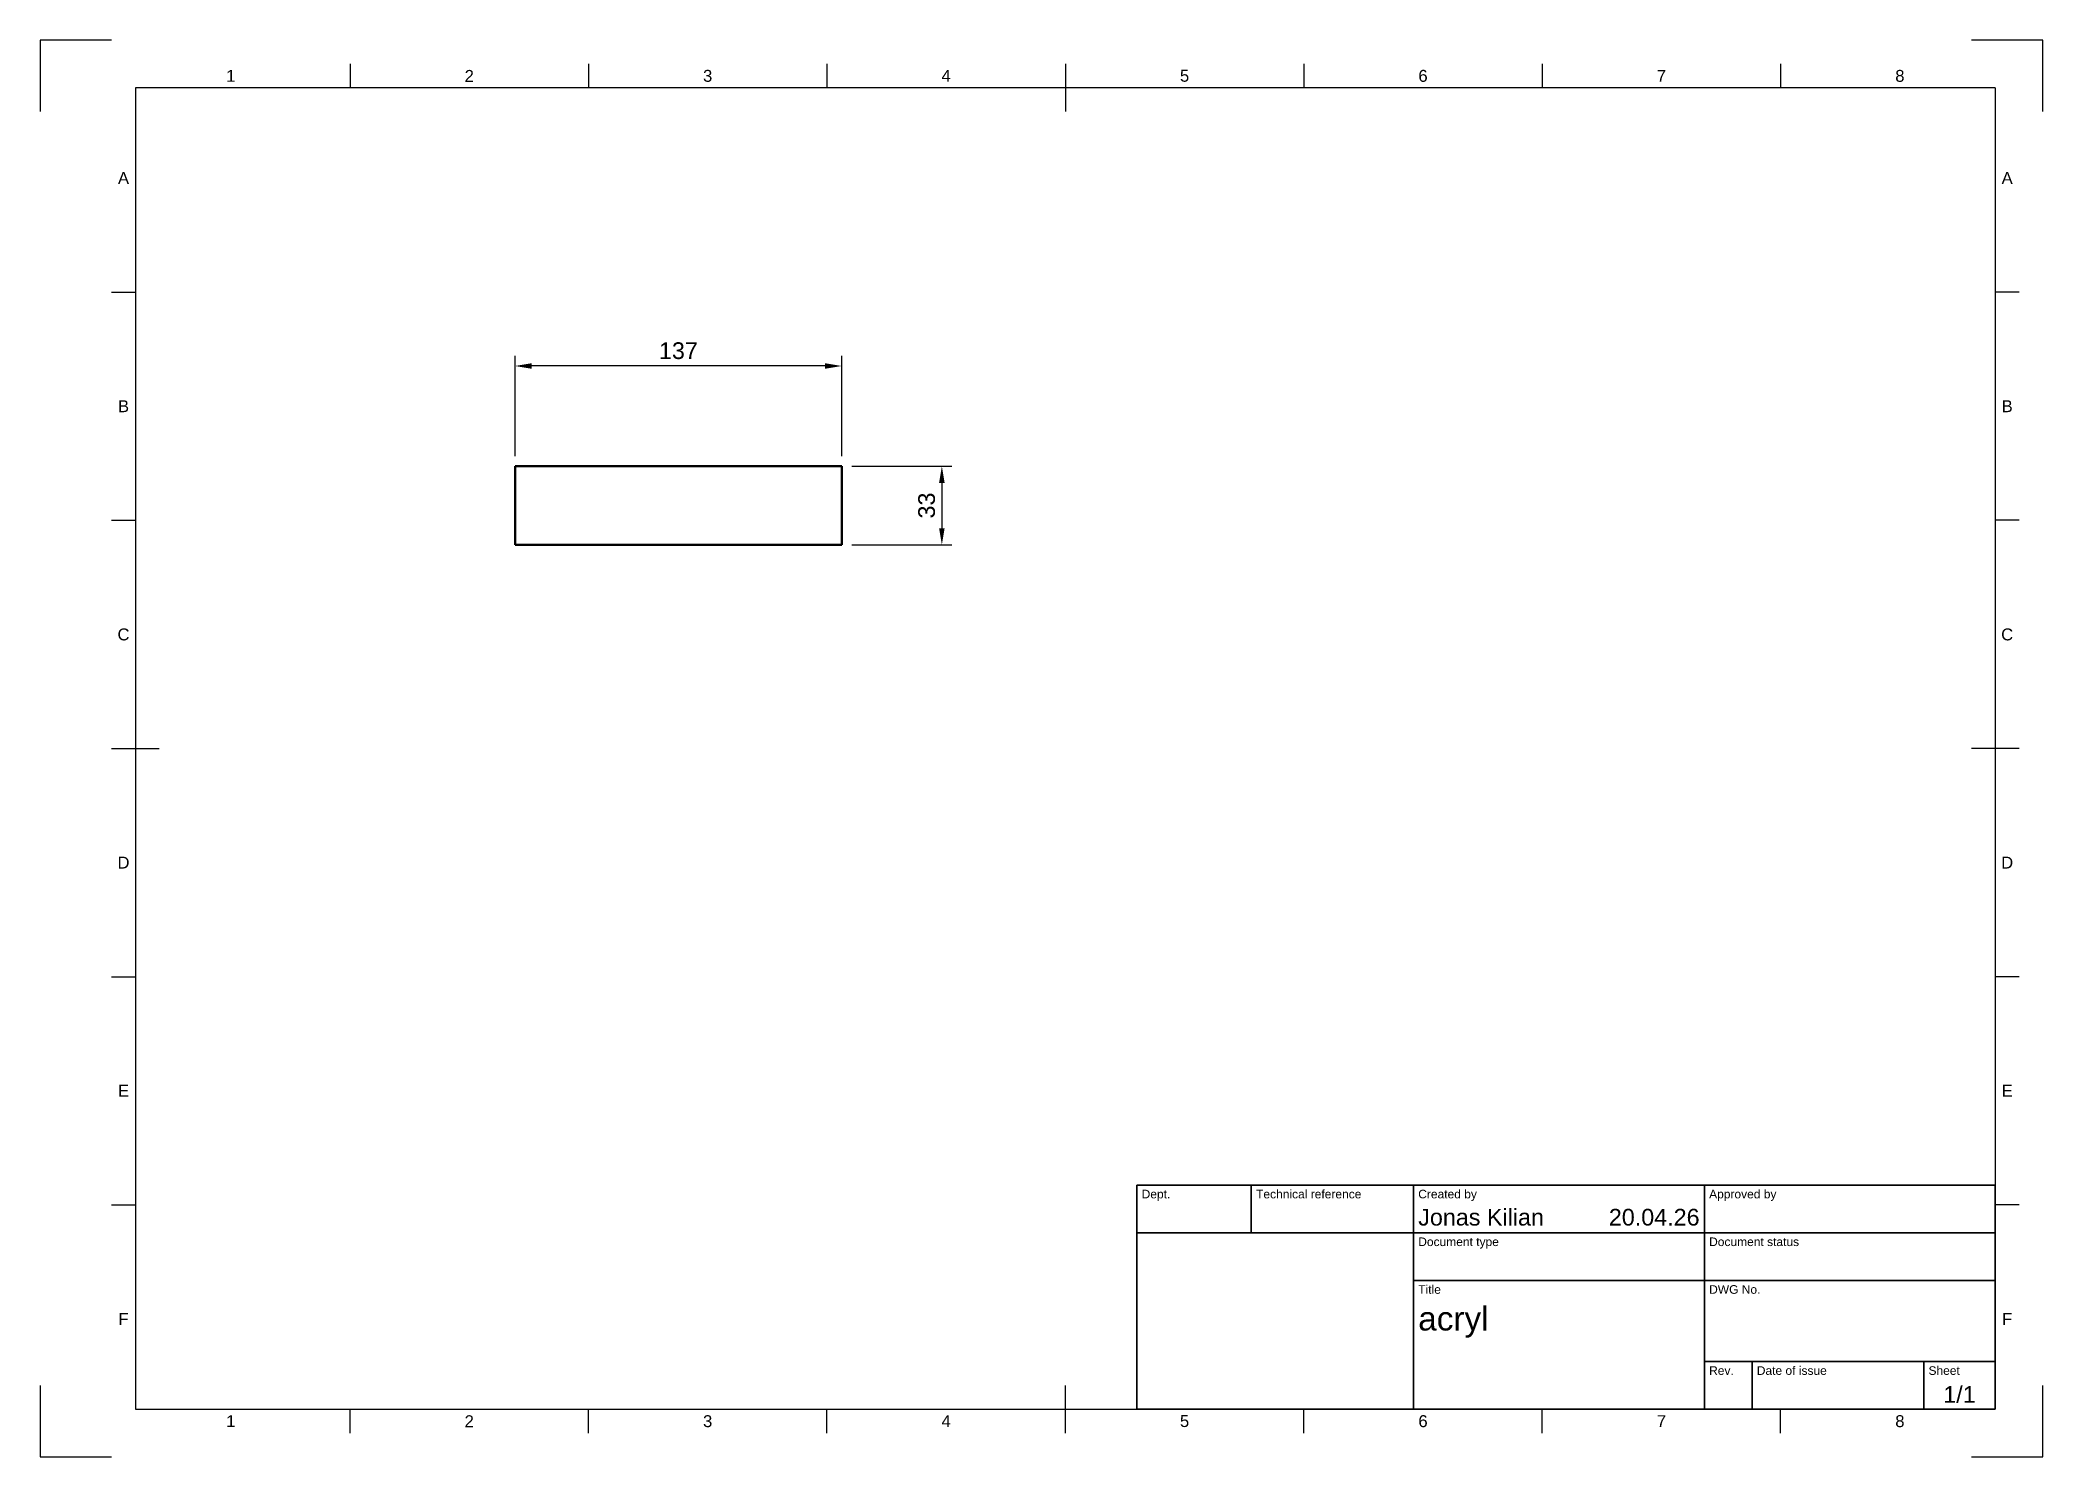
# Model space of a CAD drawing. Header units: millimetres. Extents: x 0 to 420, y 0 to 297.
import ezdxf
from ezdxf.enums import TextEntityAlignment as Align

# ---------------------------------------------------------------- set-up
doc = ezdxf.new("R2010")
doc.units = ezdxf.units.MM
doc.header["$LTSCALE"] = 0.75
for name, color, linetype, lineweight in [('BORDER', 7, 'Continuous', 25), ('FD_Dimensions', 7, 'Continuous', 25), ('TITLEBLOCK', 7, 'Continuous', 35), ('Visible', 7, 'Continuous', 50)]:
    doc.layers.add(name, color=color, linetype=linetype, lineweight=lineweight)
doc.styles.add('FusionTitle', font='Arial.ttf')
doc.styles.get("Standard").update_dxf_attribs({"font": 'Arial.ttf'})
doc.dimstyles.new('Dim-ISO-25', dxfattribs={"dimtxt": 3.5, "dimasz": 3.5, "dimexe": 2.1, "dimexo": 2.1, "dimgap": 1.4, "dimtad": 1, "dimzin": 12, "dimdsep": 46, "dimtxsty": 'Standard', "dimcen": 0, "dimazin": 3, "dimtp": 0.1, "dimtm": 0.1, "dimtfac": 0.714286, "dimtmove": 0, "dimatfit": 3, "dimfxl": 1, "dimtzin": 12, "dimarcsym": 0})

# ---------------------------------------------------------------- blocks, each defined once
blk = doc.blocks.new('ISO_A3_SHEET')
at = {"layer": 'BORDER'}
for p, q in [((65, 292), (65, 287)), ((115, 292), (115, 287)), ((165, 292), (165, 287)), ((215, 292), (215, 282)), ((265, 292), (265, 287)), ((315, 292), (315, 287)), ((365, 292), (365, 287)), ((410, 287), (20, 287)), ((20, 287), (20, 10)), ((410, 287), (410, 10)), ((15, 244.16666), (20, 244.16666)), ((415, 244.16666), (410, 244.16666)), ((15, 196.33333), (20, 196.33333)), ((415, 196.33333), (410, 196.33333)), ((15, 148.5), (25, 148.5)), ((415, 148.5), (405, 148.5)), ((15, 100.66667), (20, 100.66667)), ((415, 100.66667), (410, 100.66667)), ((15, 52.83334), (20, 52.83334)), ((415, 52.83334), (410, 52.83334)), ((215, 5), (215, 15)), ((20, 10), (410, 10)), ((65, 5), (65, 10)), ((115, 5), (115, 10)), ((165, 5), (165, 10)), ((265, 5), (265, 10)), ((315, 5), (315, 10)), ((365, 5), (365, 10))]:
    blk.add_line(p, q, dxfattribs=at)
at = {"layer": 'Defpoints'}
for p, q in [((15, 297), (0, 297)), ((0, 297), (0, 282)), ((420, 297), (405, 297)), ((420, 282), (420, 297)), ((0, 15), (0, 0)), ((420, 0), (420, 15)), ((0, 0), (15, 0)), ((405, 0), (420, 0))]:
    blk.add_line(p, q, dxfattribs=at)
at = {"layer": 'BORDER', "style": 'FusionTitle'}
for s, p in [('1', (40, 289.5)), ('2', (90, 289.5)), ('3', (140, 289.5)), ('4', (190, 289.5)), ('5', (240, 289.5)), ('6', (290, 289.5)), ('7', (340, 289.5)), ('8', (390, 289.5)), ('A', (17.5, 268.08333)), ('A', (412.5, 268.08333)), ('B', (17.5, 220.25)), ('B', (412.5, 220.25)), ('C', (17.5, 172.41667)), ('C', (412.5, 172.41667)), ('D', (17.5, 124.58334)), ('D', (412.5, 124.58334)), ('E', (17.5, 76.75001)), ('E', (412.5, 76.75001)), ('F', (17.5, 28.91668)), ('F', (412.5, 28.91668)), ('1', (40, 7.5)), ('2', (90, 7.5)), ('3', (140, 7.5)), ('4', (190, 7.5)), ('5', (240, 7.5)), ('6', (290, 7.5)), ('7', (340, 7.5)), ('8', (390, 7.5))]:
    blk.add_text(s, height=2.5, dxfattribs=at).set_placement(p, align=Align.MIDDLE)
blk = doc.blocks.new('ISO_TITLEBLOCK')
at = {"layer": 'TITLEBLOCK'}
for p, q in [((0, 47), (-180, 47)), ((-180, 47), (-180, 0)), ((-156, 37), (-156, 47)), ((-122, 0), (-122, 47)), ((-61, 0), (-61, 47)), ((0, 0), (0, 47)), ((-180, 37), (0, 37)), ((-122, 27), (0, 27)), ((-61, 10), (0, 10)), ((-51, 0), (-51, 10)), ((-15, 0), (-15, 10)), ((-180, 0), (0, 0))]:
    blk.add_line(p, q, dxfattribs=at)
at = {"layer": 'TITLEBLOCK', "style": 'FusionTitle'}
for s, p in [('Dept.', (-179, 46)), ('Technical reference', (-155, 46)), ('Created by', (-121, 46)), ('Approved by', (-60, 46)), ('Document type', (-121, 36)), ('Document status', (-60, 36)), ('Title', (-121, 26)), ('DWG No.', (-60, 26)), ('Rev.', (-60, 9)), ('Date of issue', (-50, 9)), ('Sheet', (-14, 9))]:
    blk.add_text(s, height=1.8, dxfattribs=at).set_placement(p, align=Align.TOP_LEFT)
for tag, height, p in [('DEPT', 3.5, (-179, 42)), ('TECHNICAL_REFERENCE', 3.5, (-155, 42)), ('CREATED_BY', 3.5, (-121, 42)), ('APPROVED_BY', 3.5, (-60, 42)), ('DOCUMENT_TYPE', 3.5, (-121, 32)), ('DOCUMENT_STATUS', 3.5, (-60, 32)), ('TITLE_1', 5, (-121, 21.5)), ('TITLE_2', 5, (-121, 14)), ('TITLE_3', 5, (-121, 6.5)), ('DATE_OF_ISSUE', 3.5, (-50, 5))]:
    blk.add_attdef(tag, text='', height=height, dxfattribs=at).set_placement(p, align=Align.TOP_LEFT)
for tag, p in [('CREATED_DATE', (-62, 42)), ('APPROVED_DATE', (-0.99, 42))]:
    blk.add_attdef(tag, text='', height=3.5, dxfattribs=at).set_placement(p, align=Align.TOP_RIGHT)
for tag, height, p in [('DRAWING_NUMBER', 5, (-30.5, 19.75)), ('REV', 3.5, (-56, 4.85)), ('SHEET', 3.5, (-7.5, 4.85))]:
    blk.add_attdef(tag, text='', height=height, dxfattribs=at).set_placement(p, align=Align.TOP_CENTER)
blk = doc.blocks.new('*D6')
at = {"layer": 'Defpoints', "color": 0, "transparency": 16777216}
for p in [(99.610489, 228.682149), (99.610489, 207.682149), (168.109655, 207.682149)]:
    blk.add_point(p, dxfattribs=at)
at = {"layer": 'FD_Dimensions', "color": 0, "lineweight": -2, "transparency": 16777216}
for p, q in [((99.610489, 209.782149), (99.610489, 230.782149)), ((164.609655, 228.682149), (103.110489, 228.682149)), ((168.109655, 209.782149), (168.109655, 230.782149))]:
    blk.add_line(p, q, dxfattribs=at)
at = {"layer": 'FD_Dimensions', "color": 0, "transparency": 16777216}
for points in [[(103.110489, 229.265482), (103.110489, 228.098815), (99.610489, 228.682149)], [(164.609655, 229.265482), (164.609655, 228.098815), (168.109655, 228.682149)]]:
    blk.add_solid(points, dxfattribs=at)
at = {"layer": 'FD_Dimensions', "color": 0, "transparency": 16777216, "insert": (133.860072, 231.870348), "char_height": 3.5, "attachment_point": 5}
blk.add_mtext('137', dxfattribs=at)
blk = doc.blocks.new('*D7')
at = {"layer": 'Defpoints', "color": 0, "transparency": 16777216}
for p in [(168.109655, 207.682149), (168.109655, 191.182149), (189.109655, 191.182149)]:
    blk.add_point(p, dxfattribs=at)
at = {"layer": 'FD_Dimensions', "color": 0, "lineweight": -2, "transparency": 16777216}
for p, q in [((170.209655, 207.682149), (191.209655, 207.682149)), ((189.109655, 204.182149), (189.109655, 194.682149)), ((170.209655, 191.182149), (191.209655, 191.182149))]:
    blk.add_line(p, q, dxfattribs=at)
at = {"layer": 'FD_Dimensions', "color": 0, "transparency": 16777216}
for points in [[(188.526322, 204.182149), (189.692988, 204.182149), (189.109655, 207.682149)], [(188.526322, 194.682149), (189.692988, 194.682149), (189.109655, 191.182149)]]:
    blk.add_solid(points, dxfattribs=at)
at = {"layer": 'FD_Dimensions', "color": 0, "transparency": 16777216, "insert": (185.921456, 199.432149), "char_height": 3.5, "attachment_point": 5, "rotation": 90}
blk.add_mtext('33', dxfattribs=at)

msp = doc.modelspace()

# ---------------------------------------------------------------- linework, layer by layer
at = {"layer": 'Visible', "extrusion": (0, 1, 0)}
for p, q in [((168.109655, 207.682149), (99.610489, 207.682149)), ((99.610489, 207.682149), (99.610489, 191.182149)), ((168.109655, 207.682149), (168.109655, 191.182149)), ((99.610489, 191.182149), (168.109655, 191.182149))]:
    msp.add_line(p, q, dxfattribs=at)

# ---------------------------------------------------------------- block references
at = {"layer": 'BORDER'}
msp.add_blockref('ISO_A3_SHEET', (0, 0), dxfattribs=at)
at = {"layer": 'TITLEBLOCK'}
msp.add_blockref('ISO_TITLEBLOCK', (410, 10), dxfattribs=at).add_auto_attribs({'CREATED_DATE': '20.04.26', 'SHEET': '1/1', 'TITLE_1': 'acryl', 'CREATED_BY': 'Jonas Kilian'})

# ---------------------------------------------------------------- dimensions: what is measured, and where the dimension line sits
at = {"layer": 'FD_Dimensions'}
for p2, distance, picture, middle in [((99.610489, 207.682149), -21, '*D6', (133.860072, 231.870348)), ((168.109655, 191.182149), 21, '*D7', (185.921456, 199.432149))]:
    dim = msp.add_aligned_dim(p1=(168.109655, 207.682149), p2=p2, distance=distance, dimstyle='Dim-ISO-25', override={"dimlfac": 2, "dimclrd": 0, "dimclre": 0}, dxfattribs=at)
    dim.commit()
    dim.dimension.update_dxf_attribs({"geometry": picture, "text_midpoint": middle})

doc.saveas('drawing.dxf')
